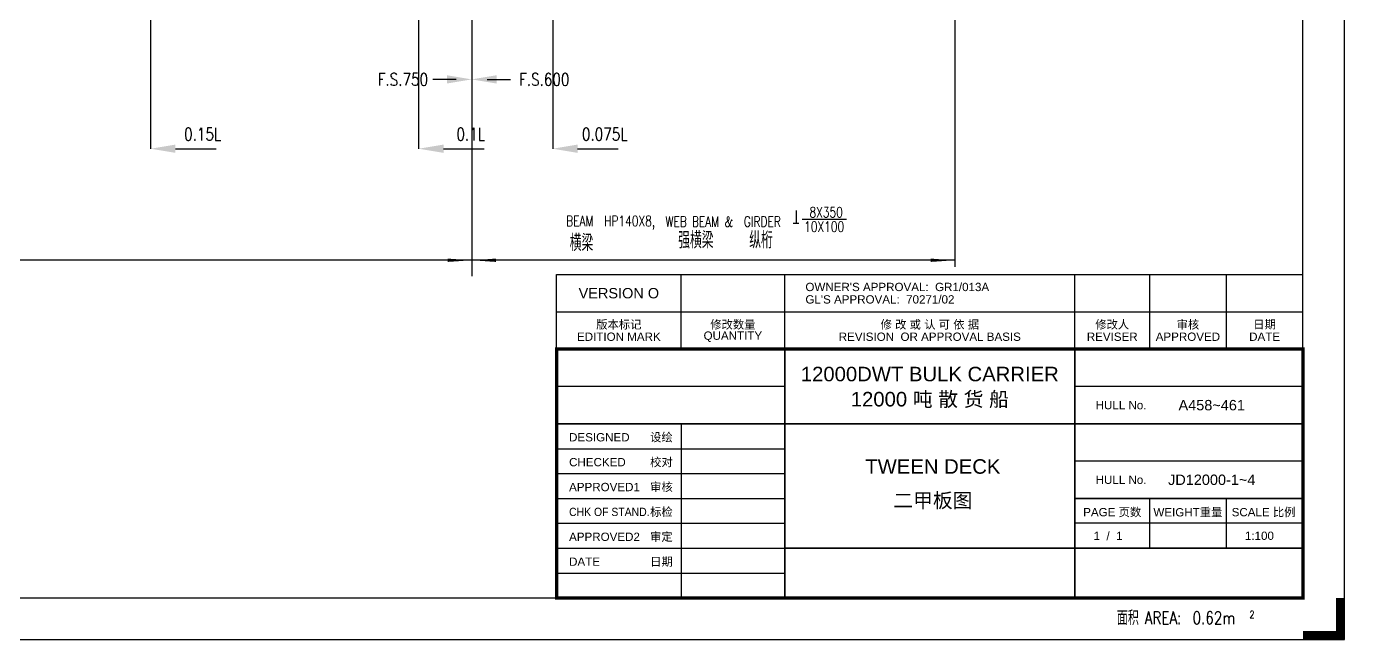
# Model space of a CAD drawing. Extents: x 373818 to 564480, y 322172 to 634257.
# Drawn here: x 532106 to 563994, y 453377 to 468260 of the extents above; entities that cross this region are included whole.
import ezdxf
from ezdxf.enums import TextEntityAlignment as Align

# ---------------------------------------------------------------- set-up
doc = ezdxf.new("R2010")
doc.units = 0
doc.header["$LTSCALE"] = 40
doc.header["$MEASUREMENT"] = 0
doc.layers.get('0').update_dxf_attribs({"linetype": 'CONTINUOUS'})
for name, color, linetype in [('13DIMENSION', 9, 'CONTINUOUS'), ('BT_CHI', 7, 'CONTINUOUS'), ('BT_ENG', 7, 'CONTINUOUS'), ('Y-CON', 2, 'CONTINUOUS')]:
    doc.layers.add(name, color=color, linetype=linetype)
doc.styles.add('CHINESE', font='romand.shx', dxfattribs={"width": 0.8, "height": 800, "bigfont": 'hzdx.shx'})
doc.styles.add('ENGNISH', font='romans.shx', dxfattribs={"width": 0.8, "height": 750})
doc.styles.add('ROMANS', font='romans.shx', dxfattribs={"width": 0.75, "height": 250, "bigfont": 'hzdx.shx'})
doc.styles.add('SWISS721LIGHTBT', font='swissl.ttf')

# ---------------------------------------------------------------- blocks, each defined once
blk = doc.blocks.new('TITLE3')
for p, q in [((-12500, 5100), (-18000, 5100)), ((0, 5100), (-5500, 5100)), ((-15000, 4200), (-15000, 0)), ((-18000, 3600), (-12500, 3600)), ((0, 3300), (-5500, 3300)), ((-18000, 3000), (-12500, 3000)), ((-18000, 2400), (-12500, 2400)), ((-18000, 1800), (-12500, 1800)), ((0, 1800), (-5500, 1800)), ((-18000, 1200), (-12500, 1200)), ((-5500, 0), (-5500, 1200)), ((-18000, 600), (-12500, 600))]:
    blk.add_line(p, q)
at = {"const_width": 80}
blk.add_lwpolyline([(-18000, 0), (0, 0), (0, 6000), (-18000, 6000)], close=True, dxfattribs=at)
at = {"const_width": 40}
for points in [[(-12500, 6000), (-12500, 0)], [(-5500, 6000), (-5500, 0)], [(-18000, 4200), (0, 4200)], [(-5500, 2400), (0, 2400)], [(-12500, 1200), (0, 1200)]]:
    blk.add_lwpolyline(points, dxfattribs=at)

msp = doc.modelspace()

# ---------------------------------------------------------------- linework, layer by layer
at = {"color": 2}
for p, q in [((562894.48, 454477.25), (562894.48, 494477.25)), ((417794.48, 454477.25), (562894.48, 454477.25))]:
    msp.add_line(p, q, dxfattribs=at)
for p, q in [((554495.41, 478760.36), (554495.41, 462464.96)), ((544798.84, 473221.51), (544798.84, 465311.36)), ((542846.41, 472265.36), (542846.41, 462239.96)), ((541566.31, 471678.12), (541566.31, 465311.36)), ((535101.26, 469391.91), (535101.26, 465311.36)), ((551884.95, 463605.87), (550814.39, 463605.87)), ((554495.41, 462621.11), (421196.41, 462621.11)), ((544894.48, 462277.25), (562894.48, 462277.25)), ((544894.48, 460477.25), (544894.48, 462277.25)), ((547894.48, 460477.25), (547894.48, 462277.25)), ((550394.48, 460477.25), (550394.48, 462277.25)), ((557394.48, 460477.25), (557394.48, 462277.25)), ((559194.48, 462277.25), (559194.48, 460477.25)), ((561044.48, 462277.25), (561044.48, 460477.25)), ((562894.48, 460477.25), (562894.48, 462277.25)), ((544894.48, 461377.25), (562894.48, 461377.25)), ((559194.48, 456877.25), (559194.48, 455677.25)), ((561044.48, 456877.25), (561044.48, 455677.25))]:
    msp.add_line(p, q)
at = {"color": 0, "linetype": 'ByBlock'}
for p, q in [((535701.26, 465311.36), (536679.64, 465311.36)), ((542166.31, 465311.36), (543144.69, 465311.36)), ((545398.84, 465311.36), (546377.22, 465311.36))]:
    msp.add_line(p, q, dxfattribs=at)
for points in [[(542846.41, 462621.11, 0, 80, 0), (542264.21, 462621.11, 80, 80, 0)], [(542846.41, 462621.11, 0, 80, 0), (543428.61, 462621.11, 80, 80, 0)], [(554495.41, 462621.11, 0, 80, 0), (553913.21, 462621.11, 80, 80, 0)]]:
    msp.add_lwpolyline(points, format="xyseb")
for points in [[(542246.41, 467082.86), (542246.41, 466882.86), (542846.41, 466982.86)], [(543446.41, 467082.86), (543446.41, 466882.86), (542846.41, 466982.86)], [(535701.26, 465411.36), (535701.26, 465211.36), (535101.26, 465311.36)], [(542166.31, 465411.36), (542166.31, 465211.36), (541566.31, 465311.36)], [(545398.84, 465411.36), (545398.84, 465211.36), (544798.84, 465311.36)]]:
    msp.add_solid(points, dxfattribs=at)
at = {"layer": '13DIMENSION'}
for p, q in [((542471.41, 466982.86), (541911.8, 466982.86)), ((543221.41, 466982.86), (543781.02, 466982.86))]:
    msp.add_line(p, q, dxfattribs=at)
at = {"layer": 'BT_ENG'}
for p, q in [((563894.48, 453477.25), (563894.48, 495477.25)), ((415294.48, 453477.25), (563894.48, 453477.25))]:
    msp.add_line(p, q, dxfattribs=at)
at = {"layer": 'BT_ENG', "const_width": 200}
for points in [[(563794.48, 453477.25), (563794.48, 454477.25)], [(563894.48, 453577.25), (562894.48, 453577.25)]]:
    msp.add_lwpolyline(points, dxfattribs=at)
at = {"layer": 'Y-CON'}
for p, q in [((550668.41, 463818.91), (550668.41, 463515.21)), ((550600.08, 463515.21), (550736.75, 463515.21))]:
    msp.add_line(p, q, dxfattribs=at)

# ---------------------------------------------------------------- block references
msp.add_blockref('TITLE3', (562894.48, 454477.25))

# ---------------------------------------------------------------- texts
at = {"style": 'ROMANS', "width": 0.8}
for s, p in [('F.S.750', (541186.8, 466982.86)), ('F.S.600', (544596.02, 466982.86)), ('0.15L', (536356.56, 465661.86)), ('0.1L', (542821.61, 465661.86)), ('0.075L', (546054.14, 465661.86))]:
    msp.add_text(s, height=300, dxfattribs=at).set_placement(p, align=Align.MIDDLE)
at = {"style": 'ROMANS', "width": 0.75}
msp.add_text('纵桁', height=400, dxfattribs=at).set_placement((549539.19, 462908.36))
at = {"style": 'SWISS721LIGHTBT'}
for s, p in [("OWNER'S APPROVAL:  GR1/013A", (550894.48, 461977.25)), ("GL'S APPROVAL:  70271/02", (550894.48, 461677.25)), ('HULL No.', (557894.48, 459127.25)), ('DESIGNED', (545194.48, 458352.25)), ('CHECKED', (545194.48, 457752.25)), ('HULL No.', (557894.48, 457327.25)), ('APPROVED1', (545194.48, 457152.25)), ('APPROVED2', (545194.48, 455952.25)), ('DATE', (545194.48, 455352.25))]:
    msp.add_text(s, height=200, dxfattribs=at).set_placement(p, align=Align.MIDDLE_LEFT)
for s, height, p in [('VERSION O', 250, (546394.48, 461827.25)), ('版本标记', 200, (546394.48, 461077.25)), ('修改数量', 200, (549144.48, 461077.25)), ('修 改 或 认 可 依 据', 200, (553894.48, 461077.25)), ('修改人', 200, (558294.48, 461077.25)), ('审核', 200, (560119.48, 461077.25)), ('日期', 200, (561969.48, 461077.25)), ('EDITION MARK', 200, (546394.48, 460777.25)), ('QUANTITY', 200, (549144.48, 460777.25)), ('REVISION  OR APPROVAL BASIS', 200, (553894.48, 460777.25)), ('REVISER', 200, (558294.48, 460777.25)), ('APPROVED', 200, (560119.48, 460777.25)), ('DATE', 200, (561969.48, 460777.25)), ('12000DWT BULK CARRIER', 350, (553894.48, 459877.25)), ('12000 吨 散 货 船', 350, (553894.48, 459277.25)), ('A458~461', 250, (560694.48, 459127.25)), ('JD12000-1~4', 250, (560694.48, 457327.25)), ('PAGE 页数', 200, (558294.48, 456552.25)), ('WEIGHT重量', 200, (560119.48, 456552.25)), ('SCALE 比例', 200, (561944.48, 456552.25)), ('1  /  1', 200, (558194.48, 455977.25)), ('1:100', 200, (561844.48, 455977.25))]:
    msp.add_text(s, height=height, dxfattribs=at).set_placement(p, align=Align.MIDDLE)
for s, p in [('设绘', (547694.48, 458352.25)), ('校对', (547694.48, 457752.25)), ('审核', (547694.48, 457152.25)), ('标检', (547694.48, 456552.25)), ('审定', (547694.48, 455952.25)), ('日期', (547694.48, 455352.25))]:
    msp.add_text(s, height=200, dxfattribs=at).set_placement(p, align=Align.MIDDLE_RIGHT)
for s, p in [('TWEEN DECK', (553968.76, 457472.63)), ('二甲板图', (553968.76, 456655.24))]:
    msp.add_text(s, height=350, dxfattribs=at).set_placement(p, align=Align.CENTER)
at = {"style": 'SWISS721LIGHTBT', "width": 0.9}
msp.add_text('CHK OF STAND.', height=200, dxfattribs=at).set_placement((545194.48, 456552.25), align=Align.MIDDLE_LEFT)
at = {"attachment_point": 5, "style": 'ROMANS'}
for s, insert, char_height in [('BEAM  HP140X8,', (546199.87, 463529.7), 250), ('WEB BEAM &  GIRDER ', (548910.38, 463552.65), 250), ('8X350', (551396.4, 463778.48), 250), ('强横梁', (548252.45, 463104.93), 400), ('10X100', (551350.43, 463431.51), 250), ('横梁', (545493.85, 463041.97), 400)]:
    msp.add_mtext(s, dxfattribs=dict(at, insert=insert, char_height=char_height))
at = {"layer": 'BT_CHI', "style": 'CHINESE', "width": 0.8}
msp.add_text('面积', height=350, dxfattribs=at).set_placement((558405.1, 453821.4, -571.43))
at = {"layer": 'BT_ENG', "style": 'ENGNISH', "width": 0.8}
for s, height, p in [('AREA:', 300, (559077.51, 453846.62, -500)), ('0.62m', 300, (560230.79, 453846.62, -500)), ('2', 180, (561604.61, 453989.69, -300))]:
    msp.add_text(s, height=height, dxfattribs=at).set_placement(p)

doc.saveas('drawing.dxf')
